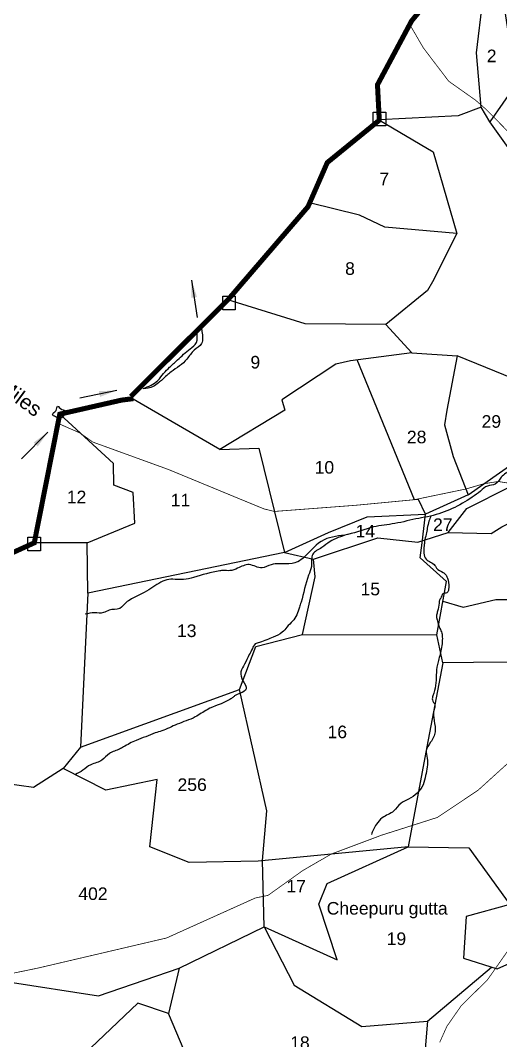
# Model space of a CAD drawing. Header units: feet. Extents: x 784194 to 795064, y 1574127 to 1583236.
# Drawn here: x 786772 to 787727, y 1579764 to 1581792 of the extents above; entities that cross this region are included whole.
import ezdxf
from ezdxf.enums import TextEntityAlignment as Align

# ---------------------------------------------------------------- set-up
doc = ezdxf.new("R2010")
doc.units = ezdxf.units.FT
doc.header["$LTSCALE"] = 15
doc.header["$MEASUREMENT"] = 0
doc.linetypes.add('HIDDEN2', pattern=[0.1875, 0.125, -0.0625])
for name, color, linetype in [('CANAL1', 7, 'Continuous'), ('PLOT', 7, 'Continuous'), ('PLOT NO', 7, 'Continuous'), ('ROADS', 6, 'Continuous'), ('TANKS-STREAM', 4, 'Continuous'), ('VILLAGE STONES', 240, 'Continuous')]:
    doc.layers.add(name, color=color, linetype=linetype)
doc.layers.add('VILLAGE BOUNDRY', color=5, linetype='HIDDEN2', lineweight=100)
doc.styles.get("Standard").update_dxf_attribs({"font": 'arial.ttf'})
doc.dimstyles.get("Standard").update_dxf_attribs({"dimtxt": 0.18, "dimasz": 35, "dimexe": 0.18, "dimexo": 0.0625, "dimgap": 0.09, "dimtad": 0, "dimtih": 1, "dimtoh": 1, "dimdec": 4, "dimzin": 0, "dimdsep": 46, "dimtxsty": 'Standard', "dimcen": 0.09, "dimadec": 0, "dimazin": 0, "dimtfac": 1, "dimtdec": 4, "dimtofl": 0, "dimtmove": 0, "dimatfit": 3, "dimfxl": 1, "dimtolj": 1, "dimtzin": 0, "dimarcsym": 0})

msp = doc.modelspace()

# ---------------------------------------------------------------- hatches: boundary and pattern name
at = {"layer": 'CANAL1', "linetype": 'ByBlock', "lineweight": -2, "true_color": 0xf26722}
h = msp.add_hatch(dxfattribs=at)
h.set_pattern_fill('ANSI31', color=30)
h.set_pattern_definition([(45, (0, 0), (-0.088388347648, 0.088388347648), [])])
h.paths.add_polyline_path([(788075.1, 1580595.5), (788077.2, 1580564.8), (788084, 1580524.4), (788159.6, 1580523.5), (788148.9, 1580572.6), (788152.6, 1580573.8), (788152.3, 1580575.3), (788160, 1580576.2), (788202.4, 1580590.2), (788206, 1580594.6), (788221, 1580601.5), (788266, 1580630.4), (788266.9, 1580643.5), (788266.1, 1580657.2), (788281.7, 1580658.6), (788295.7, 1580661), (788312.1, 1580639.1), (788344.4, 1580613.9), (788387.5, 1580605.7), (788389.4, 1580636.1), (788370.1, 1580667.4), (788371.6, 1580722.7), (788395.2, 1580722.7), (788396.8, 1580833.5), (788386.8, 1580857.7), (788322.3, 1580862.9), (788171.5, 1580944.5), (788144.9, 1580924.1), (788124, 1580886.9), (788115.7, 1580858), (788117.6, 1580858.1), (788114.5, 1580853.7), (788063, 1580673.8), (788048.8, 1580630.7), (788036.9, 1580588.6), (788042.2, 1580589)])
h.paths.add_polyline_path([(787303, 1580724.7), (788034.2, 1580724.7), (788034.2, 1580839.1), (787303, 1580839.1)], flags=9)
h.paths.add_polyline_path([(788136.3, 1580705.6), (788187.9, 1580705.6), (788187.9, 1580743.9), (788136.3, 1580743.9)], flags=24)
h.paths.add_polyline_path([(788280, 1580724.6), (788331.7, 1580724.6), (788331.7, 1580762.9), (788280, 1580762.9)], flags=24)

# ---------------------------------------------------------------- linework, layer by layer
at = {"layer": 'PLOT', "lineweight": -2}
for points in [[(787743.1, 1581941.7), (787734.5, 1581881.9), (787866.5, 1581812.6), (788077.4, 1581706.1), (788208.8, 1581638.3), (788205, 1581578.7), (788117.1, 1581510.3), (787975.6, 1581393.4), (787937.3, 1581362.9), (787901.7, 1581383.4), (787879.2, 1581466.9), (787789.6, 1581537.2), (787745.9, 1581534.6), (787705.9, 1581590.4), (787688.4, 1581619.6), (787642.7, 1581602.3), (787485.8, 1581594.1)], [(787688.4, 1581619.6), (787679.5, 1581727.2), (787692, 1581832.2), (787735.1, 1581814.1), (787757.3, 1581664.4), (787705.9, 1581590.4)], [(787486.2, 1581593.7), (787592.9, 1581530.8), (787640.4, 1581368.2), (787496.6, 1581380.7), (787446.6, 1581404.6), (787347.2, 1581429.1)], [(787640.4, 1581368.2), (787591.9, 1581271.9), (787581.6, 1581254.6), (787499.1, 1581187.2), (787338, 1581188.7), (787184.4, 1581236.2)], [(787499.1, 1581187.2), (787550.9, 1581131), (787428.8, 1581115), (787399, 1581108.4), (787291.6, 1581037.8), (787297.5, 1581016.9), (787168.3, 1580938.5), (786991.3, 1581041.7)], [(787297.1, 1580733.9), (787384.7, 1580773.5), (787461.8, 1580805), (787577.8, 1580810.4), (787563.7, 1580839.4), (787555.9, 1580839), (787442, 1581116.7)], [(787550.9, 1581131), (787640.5, 1581125.1), (787620.5, 1581016.8), (787615.4, 1580987.5), (787633, 1580924.7), (787662.5, 1580848.8), (787577.8, 1580810.4)], [(787662.5, 1580848.8), (787794.1, 1580940.7), (787847.6, 1581040.7), (787640.5, 1581125.1)], [(787297.1, 1580733.9), (787355, 1580720.8), (787482.8, 1580763.4), (787562.7, 1580754.2), (787623.1, 1580773.5), (787708.2, 1580771.5), (787729.5, 1580784.9), (787874.7, 1580858.9), (788128.6, 1580882.9), (788142.9, 1580920), (787967.2, 1580973.7), (787932.5, 1580917.1), (787875, 1580932.2), (787926.2, 1581020.3), (787913.1, 1581027.3)], [(786904.2, 1580753.2), (786999.5, 1580792.2), (786995.8, 1580853.5), (786957.4, 1580867.7), (786956.9, 1580910.7), (786849.9, 1581009)], [(787168.3, 1580938.5), (787245.9, 1580941.4), (787297.1, 1580733.9), (786905.6, 1580653), (786904.2, 1580753.2), (786799.2, 1580753.2)], [(787623.1, 1580773.5), (787659.8, 1580821.6), (787746.8, 1580865.3), (787794.1, 1580940.7), (787801, 1580933.5), (787819.4, 1580934.5)], [(787612.2, 1580637.1), (787652.6, 1580625.2), (787717.7, 1580640.7), (787784.1, 1580640.7), (787815.1, 1580638.8), (787883.7, 1580664.5), (788007.8, 1580687.5), (788059.3, 1580667.6), (788128.6, 1580882.9)], [(787333, 1580571.1), (787600, 1580570), (787619.3, 1580676.1), (787567.4, 1580723.2), (787570.9, 1580753.3), (787577.8, 1580810.4)], [(786891.4, 1580347.1), (787207.5, 1580461.3), (787240, 1580546.8), (787333, 1580571.1), (787358.2, 1580685.4), (787355, 1580720.8)], [(786905.6, 1580653), (786891.4, 1580347.1), (786856.7, 1580304.7), (786797.5, 1580266.9), (786769.3, 1580270.5), (786740.3, 1580275), (786640.1, 1580314.4), (786597.6, 1580317.7), (786587.4, 1580300.3), (786541, 1580303.4)], [(788059.3, 1580667.6), (788036.9, 1580588.6), (787955.9, 1580528.5), (787830.6, 1580516.6), (787673.1, 1580515.1), (787612.2, 1580514.3), (787600, 1580570)], [(787543.1, 1580148.9), (787663.8, 1580147.1), (787745.5, 1580034), (787658.8, 1580010.5), (787653.7, 1579927.3), (787720.7, 1579906), (787894.5, 1579983.7), (787974.7, 1580064.8), (787984.9, 1580126.4), (787925, 1580230.9), (787987, 1580381.3), (787997.1, 1580408.7), (788067.7, 1580510.1), (788084.5, 1580521.7), (788072.8, 1580591.2), (788036.9, 1580588.6)], [(787612.2, 1580514.3), (787580.7, 1580347.8), (787543.1, 1580148.9), (787244.6, 1580120.6), (787107.2, 1580117.7), (787029, 1580149.1), (787043.6, 1580282.7), (786941.4, 1580261.7), (786856.7, 1580304.7)], [(786747.3, 1579880.1), (786927.2, 1579852.3), (787087.7, 1579907.8), (787256.6, 1579989.5), (787253.3, 1580121.4), (787262.3, 1580220.6), (787207.5, 1580461.3)], [(787256.6, 1579989.5), (787402.3, 1579923.8), (787365.7, 1580034.5), (787382.4, 1580075.7), (787543.1, 1580148.9)], [(787256.6, 1579989.5), (787316.7, 1579874), (787451.3, 1579791.6), (787581.9, 1579802.2), (787709.1, 1579909.7)], [(787087.7, 1579907.8), (787066.6, 1579817.6), (787005.5, 1579837.9), (786857.7, 1579698.2), (786794.7, 1579585.6), (786802.1, 1579545.8), (786959.4, 1579463.7), (787090.1, 1579521.1), (787141.5, 1579640.3), (787066.6, 1579817.6)], [(787581.9, 1579802.2), (787574.5, 1579715.6), (787582, 1579687.5), (787561.8, 1579650.4), (787472.1, 1579603.7), (787376, 1579633.9), (787141.5, 1579640.3)]]:
    msp.add_lwpolyline(points, dxfattribs=at)
at = {"layer": 'ROADS', "linetype": 'HIDDEN2', "lineweight": -2, "ltscale": 10, "const_width": 1.5}
for points in [[(787745.1, 1581567.6), (787698.8, 1581614.6), (787677.7, 1581633), (787624, 1581670.9), (787573.5, 1581737.2), (787546.4, 1581783.8)], [(786846.3, 1580990.8), (786891, 1580971.2), (786915.3, 1580953.7), (787066.2, 1580899), (787202.2, 1580842.9), (787256.5, 1580820.6), (787276.9, 1580815.6), (787439.4, 1580827.9), (787555.9, 1580839), (787658.1, 1580860.2), (787694, 1580870.7), (787722.4, 1580875.1), (787758.2, 1580869.6)], [(787806.3, 1580373.6), (787682.5, 1580261.4), (787601.2, 1580207.2), (787551.1, 1580191.2), (787490.8, 1580172.1), (787390.2, 1580134.4), (787333.6, 1580101.7), (787264.4, 1580052.3), (787238.9, 1580047), (787062.5, 1579967.6), (786807.7, 1579908), (786719.6, 1579889.8)]]:
    msp.add_lwpolyline(points, dxfattribs=at)
at = {"layer": 'ROADS', "linetype": 'HIDDEN2', "lineweight": -3, "ltscale": 10, "const_width": 1.5}
msp.add_lwpolyline([(787927.5, 1580226.5), (787885.3, 1580133.4), (787806.1, 1580010), (787744.7, 1579946.5), (787700.9, 1579884.1), (787649.1, 1579833.2), (787620.4, 1579792), (787606, 1579760)], dxfattribs=at)
at = {"layer": 'TANKS-STREAM', "lineweight": -2}
for points in [[(787131.2, 1581183.6), (787132.8, 1581173.1), (787134.1, 1581160.3), (787132.2, 1581149.4), (787117.4, 1581136.2), (787103, 1581118.6), (787071.4, 1581092.9), (787062.8, 1581085.9), (787054.3, 1581077.9), (787046.3, 1581071.5), (787035.8, 1581063.9), (787015.6, 1581059.4)], [(787016, 1581059.8), (787045.1, 1581076.1), (787056.6, 1581090.1), (787068.6, 1581102.2), (787084.4, 1581116.8), (787109.2, 1581138.9), (787121.9, 1581151.3), (787122.1, 1581173.3)], [(787832.4, 1580939.2), (787810.2, 1580934), (787789.6, 1580933.5), (787778.8, 1580916.2), (787765, 1580910.7), (787747.8, 1580898.4), (787728.5, 1580883.6), (787716.6, 1580869.7), (787701, 1580866), (787687, 1580856.1), (787670.6, 1580843.8), (787630.8, 1580821.2), (787587.6, 1580806.4), (787564.2, 1580801.9), (787516.6, 1580791.6), (787474.4, 1580784.8), (787423.1, 1580769.9), (787375.8, 1580759.2), (787336.4, 1580725), (787323.4, 1580715.7), (787312.3, 1580712.3), (787286.6, 1580711.3), (787270.4, 1580709.7), (787252.4, 1580703.2), (787227, 1580709.8), (787203.8, 1580702.6), (787188.6, 1580697.9), (787174.9, 1580698.3), (787168.2, 1580697.5), (787116.1, 1580684.4), (787096.1, 1580680.2), (787063.1, 1580679.8), (787031.3, 1580662.3), (787013.7, 1580652.4), (786992.7, 1580641.7), (786981.4, 1580634), (786969.3, 1580622.9), (786948.4, 1580619.3), (786936.8, 1580614.4), (786919.4, 1580614), (786900.4, 1580611.1)], [(787588.6, 1580806.6), (787584.6, 1580796.1), (787581.4, 1580782.5), (787578.9, 1580770.1), (787576.1, 1580756.5), (787575, 1580747.2), (787579.2, 1580720.7), (787596.5, 1580708.3), (787599.9, 1580703.1), (787612.8, 1580694.5), (787619, 1580688.6), (787621.7, 1580683.1), (787624.1, 1580664.5), (787620.2, 1580654.1), (787612.3, 1580651.9), (787608.1, 1580643.2), (787606.1, 1580640.3), (787604.9, 1580633.4), (787601.9, 1580617.3), (787599.9, 1580609.7), (787603.7, 1580590.1), (787606.3, 1580582.9), (787608.6, 1580578.5), (787611, 1580568.8), (787611.3, 1580563.1), (787607.7, 1580534.9), (787604.4, 1580522.3), (787601.4, 1580511.2), (787597.7, 1580469.7), (787592.6, 1580449.1), (787591.4, 1580441.2), (787596.5, 1580431), (787594.8, 1580422), (787596.9, 1580377.5), (787587.8, 1580356.6), (787579.3, 1580340.2), (787581.1, 1580325), (787577.9, 1580290.6), (787572.8, 1580272.1), (787543.9, 1580243.4), (787528.5, 1580235.1), (787514.7, 1580220.1), (787491.8, 1580206.3), (787480.3, 1580194.1), (787474, 1580183), (787470, 1580173.2)], [(787421.6, 1580769.6), (787387.8, 1580755.6), (787371.2, 1580743.6), (787353.5, 1580730.5), (787350.7, 1580706), (787345.2, 1580689), (787330.1, 1580634.9), (787327, 1580625.2), (787321.8, 1580610.1), (787302.1, 1580585.7), (787292.7, 1580575.4), (787274.7, 1580565.7), (787261.9, 1580560.6), (787247.3, 1580554.9), (787239, 1580552.1), (787233.3, 1580542.9), (787227.1, 1580531), (787217.4, 1580511.9), (787210.5, 1580496.6), (787214.1, 1580478.9), (787221, 1580463), (787209.1, 1580454.1), (787197.9, 1580448.7), (787193.1, 1580445), (787187.1, 1580441), (787143.3, 1580421.5), (787119.6, 1580407), (787083.4, 1580392.5), (787052.8, 1580379.3), (787039.7, 1580375.4), (787020.9, 1580367.7), (787001.8, 1580360.5), (786976.6, 1580347.3), (786969.1, 1580343.3), (786948.6, 1580334.2), (786933.8, 1580321.4), (786923.8, 1580316.3), (786911.5, 1580312), (786895.8, 1580301.2), (786880.9, 1580292.4)]]:
    msp.add_spline(points, degree=3, dxfattribs=at)
at = {"layer": 'VILLAGE BOUNDRY', "lineweight": -2, "ltscale": 10, "const_width": 10}
for points in [[(786991.1, 1581044), (787184.4, 1581236.2), (787343.9, 1581421.4), (787382.3, 1581509.2), (787485.8, 1581593.4), (787482.2, 1581663.9), (787550.1, 1581790.8), (787596.8, 1581847.5), (787677.4, 1581941.7), (787752.5, 1581941.7), (788308.4, 1581736.8), (788317.8, 1582092.1), (788326.1, 1582118.7), (788320.6, 1582187.3), (788451.5, 1582260.5), (788562.3, 1582267.8), (788748.3, 1582245.8), (788744.6, 1582173.6), (788789.8, 1582146), (788838.4, 1582161.3), (788859.5, 1582221.1), (789167.8, 1582135.1), (789381.2, 1582126.4)], [(786991.1, 1581044), (787184.4, 1581236.2), (787343.9, 1581421.4), (787382.3, 1581509.2), (787485.8, 1581593.4), (787482.2, 1581663.9), (787550.1, 1581790.8), (787596.8, 1581847.5), (787677.4, 1581941.7), (787752.5, 1581941.7), (788308.4, 1581736.8), (788317.8, 1582092.1), (788326.1, 1582118.7), (788320.6, 1582187.3), (788451.5, 1582260.5), (788562.3, 1582267.8), (788748.3, 1582245.8), (788744.6, 1582173.6), (788789.8, 1582146), (788838.4, 1582161.3), (788859.5, 1582221.1), (789167.8, 1582135.1), (789381.2, 1582126.4)], [(786412.2, 1579546.9), (786449.8, 1579885.3), (786534.6, 1580271.5), (786579.9, 1580496.2), (786617.5, 1580495.8), (786653.3, 1580686.9), (786799.2, 1580753.2), (786849.9, 1581009), (786972.7, 1581036.9), (786991.5, 1581039.3), (786991.1, 1581044)], [(786412.2, 1579546.9), (786449.8, 1579885.3), (786534.6, 1580271.5), (786579.9, 1580496.2), (786617.5, 1580495.8), (786653.3, 1580686.9), (786799.2, 1580753.2), (786849.9, 1581009), (786972.7, 1581036.9), (786991.5, 1581039.3), (786991.1, 1581044)]]:
    msp.add_lwpolyline(points, dxfattribs=at)
at = {"layer": 'VILLAGE STONES', "lineweight": -2}
for points in [[(787473.6, 1581609.4), (787498.7, 1581609.4), (787498.7, 1581582.1), (787473.6, 1581582.1)], [(787174.3, 1581243.8), (787199.3, 1581243.8), (787199.3, 1581216.5), (787174.3, 1581216.5)], [(786786.5, 1580764.6), (786811.5, 1580764.6), (786811.5, 1580737.3), (786786.5, 1580737.3)]]:
    msp.add_lwpolyline(points, close=True, dxfattribs=at)
msp.add_spline([(786842.8, 1581016), (786845.7, 1581024.7), (786854, 1581018.5), (786862, 1581015.3), (786859, 1581007.5), (786853.9, 1581001.9), (786841.4, 1581004), (786835.7, 1581008), (786839.9, 1581013.4), (786842.9, 1581016.1)], degree=3, dxfattribs=at)

# ---------------------------------------------------------------- texts
at = {"layer": 'PLOT NO', "lineweight": -2}
for s, p in [('2', (787709.4, 1581721.3)), ('7', (787495.6, 1581476.7)), ('8', (787427.5, 1581298.5)), ('9', (787239.1, 1581112.3)), ('29', (787708.8, 1580994.5)), ('28', (787560.2, 1580963.6)), ('10', (787376.5, 1580903.3)), ('12', (786883.4, 1580844.4)), ('11', (787090.2, 1580838.2)), ('27', (787612.2, 1580789.2)), ('14', (787458, 1580776.3)), ('15', (787467.9, 1580661.3)), ('13', (787102.6, 1580578.4)), ('16', (787402.2, 1580377.3)), ('256', (787113.4, 1580272.4)), ('17', (787320.5, 1580070.5)), ('402', (786916, 1580055.6)), ('19', (787519.9, 1579966.1)), ('18', (787327.9, 1579759.5))]:
    msp.add_text(s, height=25, dxfattribs=at).set_placement(p, align=Align.MIDDLE_CENTER)
at = {"layer": 'PLOT NO', "linetype": 'ByBlock', "lineweight": -2}
msp.add_text('Nagasamudram 2Miles', height=29.231, rotation=323.6781, dxfattribs=at).set_placement((786462.4, 1581250.9))
at = {"layer": 'PLOT NO', "lineweight": -2}
msp.add_text('Cheepuru gutta', height=25, dxfattribs=at).set_placement((787381.1, 1580014.1))

# ---------------------------------------------------------------- leaders
at = {"layer": 'VILLAGE BOUNDRY', "linetype": 'ByBlock', "lineweight": -2}
for points in [[(787112.1, 1581275.6), (787123.3, 1581201.5)], [(786963.3, 1581056.2), (786889.9, 1581040.9)], [(786826.5, 1580973.5), (786773.8, 1580920.1)]]:
    msp.add_leader(points, dimstyle='Standard', override={"dimgap": 0.09, "dimtad": 0}, dxfattribs=at)

doc.saveas('drawing.dxf')
